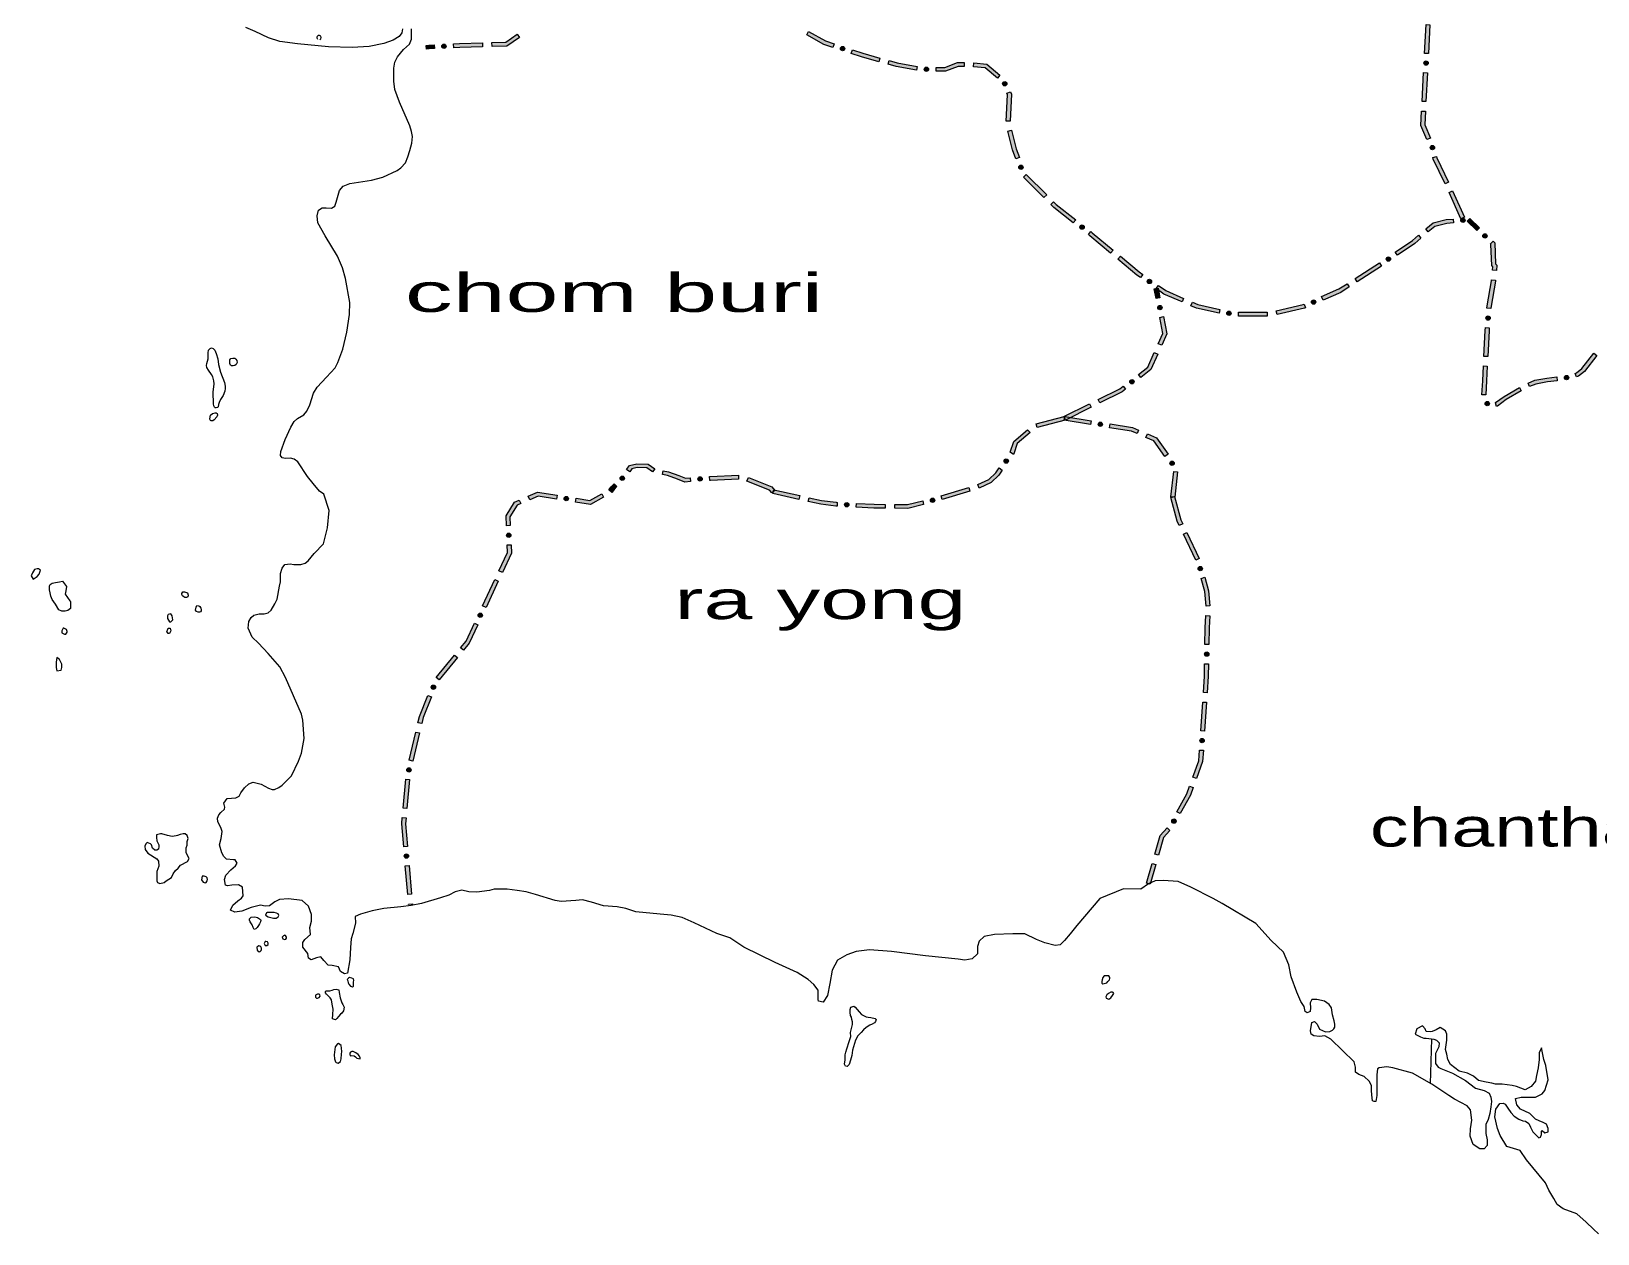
# Model space of a CAD drawing. Header units: metres. Extents: x -835890 to 1024355, y 79891 to 2211954.
# Drawn here: x -796248 to -633414, y 942308 to 1067312 of the extents above; entities that cross this region are included whole.
import ezdxf

# ---------------------------------------------------------------- set-up
doc = ezdxf.new("R2010")
doc.units = ezdxf.units.M
doc.header["$LTSCALE"] = 2200
for name, color, linetype, lineweight in [('18', 7, 'Continuous', 13), ('20', 7, 'Continuous', 13), ('37', 7, 'Continuous', 13)]:
    doc.layers.add(name, color=color, linetype=linetype, lineweight=lineweight)

msp = doc.modelspace()

# ---------------------------------------------------------------- hatches: boundary and pattern name
at = {"layer": '37'}
for points in [[(-745514, 1066685), (-746804, 1065781), (-748348, 1065737), (-748359, 1066137), (-746936, 1066177), (-745744, 1067013)], [(-715446, 1067308), (-713703, 1066326), (-712792, 1066021), (-712919, 1065642), (-713866, 1065958), (-715643, 1066960)], [(-651402, 1065016), (-651245, 1068012), (-650846, 1067991), (-651003, 1064995)], [(-754339, 1065511), (-754876, 1065484), (-755160, 1065453), (-755204, 1065851), (-754908, 1065883), (-754359, 1065911)], [(-753575, 1065750, 1), (-753125, 1065772, 1)], [(-749348, 1065709), (-751708, 1065643), (-752341, 1065611), (-752361, 1066011), (-751724, 1066043), (-749359, 1066109)], [(-711693, 1065444, 1), (-712120, 1065586, 1)], [(-710895, 1065388), (-709815, 1065027), (-708030, 1064539), (-708135, 1064153), (-709932, 1064644), (-711022, 1065008)], [(-707065, 1064276), (-706243, 1064051), (-704148, 1063657), (-704222, 1063264), (-706333, 1063661), (-707171, 1063890)], [(-702969, 1063366, 1), (-703419, 1063366, 1)], [(-702194, 1063566), (-701272, 1063566), (-699968, 1064056), (-699283, 1064056), (-699283, 1063656), (-699895, 1063656), (-701199, 1063166), (-702194, 1063166)], [(-698262, 1064035), (-696917, 1063885), (-695552, 1062766), (-695806, 1062456), (-697079, 1063500), (-698306, 1063637)], [(-651243, 1064231, 1), (-651267, 1063782, 1)], [(-694957, 1061663, 1), (-695139, 1062074, 1)], [(-651664, 1060023), (-651507, 1063018), (-651107, 1062998), (-651264, 1060002)], [(-694460, 1061036), (-694351, 1060790), (-694499, 1057967), (-694899, 1057988), (-694756, 1060716), (-694825, 1060873)], [(-651173, 1056060), (-651795, 1057521), (-651716, 1059024), (-651317, 1059003), (-651390, 1057593), (-650805, 1056217)], [(-694359, 1057046), (-693873, 1055097), (-693534, 1054190), (-693908, 1054050), (-694256, 1054978), (-694747, 1056949)], [(-650646, 1055441, 1), (-650544, 1055002, 1)], [(-649278, 1051447), (-650522, 1054027), (-650563, 1054202), (-650174, 1054293), (-650143, 1054161), (-648918, 1051621)], [(-693292, 1052973, 1), (-693449, 1053394, 1)], [(-692811, 1052432), (-690692, 1050308), (-690975, 1050026), (-693094, 1052149)], [(-647622, 1047812), (-648854, 1050548), (-648489, 1050712), (-647258, 1047976)], [(-689985, 1049600), (-689694, 1049309), (-687677, 1047727), (-687923, 1047412), (-689960, 1049009), (-690268, 1049318)], [(-686836, 1046814, 1), (-687190, 1047091, 1)], [(-651284, 1046761), (-650528, 1047403), (-649162, 1047745), (-648436, 1047797), (-648407, 1047398), (-649098, 1047349), (-650340, 1047038), (-651025, 1046456)], [(-647200, 1047686, 1), (-647648, 1047653, 1)], [(-645992, 1046600), (-646988, 1047567), (-646709, 1047854), (-645713, 1046887)], [(-686103, 1046493), (-685953, 1046375), (-683792, 1044571), (-684048, 1044263), (-686204, 1046064), (-686350, 1046178)], [(-654452, 1044361), (-652674, 1045581), (-652046, 1046114), (-651788, 1045809), (-652431, 1045263), (-654225, 1044031)], [(-645296, 1046203, 1), (-644974, 1045890, 1)], [(-644341, 1042474), (-644305, 1042836), (-644431, 1042962), (-644512, 1045162), (-644557, 1045206), (-644278, 1045493), (-644118, 1045337), (-644037, 1043134), (-643888, 1042985), (-643943, 1042434)], [(-683024, 1043930), (-681067, 1042295), (-680712, 1042045), (-680943, 1041718), (-681311, 1041978), (-683280, 1043623)], [(-654978, 1043757, 1), (-655349, 1043503, 1)], [(-658624, 1041616), (-656102, 1043242), (-655886, 1042906), (-658407, 1041280)], [(-679828, 1041174, 1), (-680195, 1041434, 1)], [(-679316, 1039539), (-679507, 1040525), (-679114, 1040601), (-678923, 1039615)], [(-679079, 1040890), (-678320, 1040352), (-676458, 1039548), (-676617, 1039180), (-678517, 1040002), (-679310, 1040563)], [(-662108, 1039745), (-660308, 1040530), (-659464, 1041074), (-659247, 1040738), (-660118, 1040176), (-661948, 1039378)], [(-644920, 1038515), (-644898, 1038780), (-644443, 1041388), (-644435, 1041476), (-644036, 1041440), (-644046, 1041335), (-644501, 1038730), (-644521, 1038483)], [(-675541, 1039151), (-674982, 1038909), (-672683, 1038408), (-672769, 1038017), (-675106, 1038527), (-675699, 1038783)], [(-666824, 1038270), (-664024, 1038909), (-663941, 1038945), (-663781, 1038578), (-663899, 1038527), (-666735, 1037880)], [(-662738, 1039252, 1), (-663150, 1039072, 1)], [(-678972, 1038816, 1), (-678886, 1038375, 1)], [(-679090, 1034838), (-678609, 1035899), (-678935, 1037576), (-678542, 1037652), (-678192, 1035850), (-678726, 1034673)], [(-671529, 1037951, 1), (-671969, 1038047, 1)], [(-670760, 1038100), (-667760, 1038100), (-667760, 1037700), (-670760, 1037700)], [(-644783, 1037726, 1), (-644819, 1037278, 1)], [(-645241, 1033520), (-645105, 1036211), (-645080, 1036521), (-644682, 1036489), (-644706, 1036185), (-644842, 1033500)], [(-681161, 1031647), (-680194, 1032403), (-679503, 1033927), (-679138, 1033762), (-679870, 1032148), (-680915, 1031332)], [(-645443, 1029525), (-645369, 1030984), (-645291, 1032521), (-644892, 1032501), (-644969, 1030964), (-645043, 1029505)], [(-633509, 1033605), (-634781, 1031959), (-635415, 1031458), (-635622, 1031378), (-635766, 1031752), (-635615, 1031809), (-635068, 1032243), (-633825, 1033849)], [(-681649, 1031013, 1), (-682004, 1030736, 1)], [(-637620, 1030985), (-638643, 1030859), (-639826, 1030643), (-640490, 1030378), (-640639, 1030749), (-639938, 1031030), (-638704, 1031254), (-637669, 1031382)], [(-636875, 1031278, 1), (-636429, 1031334, 1)], [(-685343, 1029029), (-683074, 1030155), (-682738, 1030417), (-682492, 1030102), (-682860, 1029815), (-685166, 1028671)], [(-641354, 1029944), (-642917, 1029020), (-643840, 1028347), (-643921, 1028320), (-644047, 1028700), (-644026, 1028707), (-643137, 1029354), (-641557, 1030288)], [(-688927, 1027252), (-686239, 1028585), (-686062, 1028227), (-688749, 1026893)], [(-645057, 1028772, 1), (-644739, 1028454, 1)], [(-692413, 1025587), (-693753, 1024448), (-694120, 1023378), (-694155, 1023329), (-694478, 1023564), (-694478, 1023564), (-694096, 1024681), (-692672, 1025892)], [(-688787, 1026879), (-691687, 1026113), (-691790, 1026500), (-688889, 1027266)], [(-686135, 1026429), (-688870, 1026875), (-688806, 1027270), (-686071, 1026823)], [(-685338, 1026501, 1), (-684894, 1026429, 1)], [(-681291, 1025483), (-681882, 1025734), (-684161, 1026106), (-684097, 1026501), (-681769, 1026121), (-681134, 1025851)], [(-678401, 1023113), (-679544, 1024739), (-680371, 1025091), (-680214, 1025459), (-679282, 1025062), (-678074, 1023344)], [(-695037, 1022456, 1), (-694772, 1022820, 1)], [(-677792, 1022594, 1), (-677533, 1022226, 1)], [(-734974, 1020687, 1), (-734664, 1021013, 1)], [(-731682, 1021498), (-732254, 1021928), (-733253, 1021957), (-733811, 1021824), (-734038, 1021514), (-734361, 1021751), (-734047, 1022179), (-733294, 1022359), (-732115, 1022324), (-731442, 1021818)], [(-727709, 1020497), (-728301, 1020452), (-729077, 1020757), (-730123, 1021127), (-730633, 1021237), (-730549, 1021628), (-730014, 1021513), (-728937, 1021132), (-728240, 1020858), (-727739, 1020896)], [(-726951, 1020754, 1), (-726502, 1020788, 1)], [(-722721, 1020766), (-725652, 1020619), (-725719, 1020616), (-725736, 1021016), (-725671, 1021018), (-722741, 1021165)], [(-695305, 1021702), (-695675, 1021154), (-696465, 1020397), (-697696, 1019831), (-697863, 1020195), (-696693, 1020732), (-695983, 1021413), (-695637, 1021926)], [(-677784, 1018914), (-677491, 1021562), (-677094, 1021518), (-677387, 1018870)], [(-741655, 1018681), (-743574, 1018978), (-744441, 1018606), (-744599, 1018973), (-743626, 1019391), (-741594, 1019076)], [(-735363, 1019987), (-735653, 1019681), (-735902, 1019380), (-736211, 1019635), (-735952, 1019947), (-735653, 1020262)], [(-719275, 1019333), (-719500, 1019617), (-721852, 1020550), (-721705, 1020922), (-719253, 1019949), (-718962, 1019581)], [(-716452, 1018653), (-719162, 1019262), (-719075, 1019652), (-716365, 1019043)], [(-698674, 1019519), (-701546, 1018652), (-701662, 1019035), (-698790, 1019902)], [(-745360, 1018211), (-745747, 1018045), (-746496, 1016844), (-746458, 1015931), (-746858, 1015914), (-746901, 1016950), (-746020, 1018363), (-745518, 1018579)], [(-740859, 1018760, 1), (-740414, 1018691, 1)], [(-736756, 1018891), (-738122, 1018134), (-739679, 1018375), (-739618, 1018770), (-738196, 1018550), (-736950, 1019241)], [(-712487, 1017940), (-712598, 1017945), (-714189, 1018144), (-715477, 1018434), (-715389, 1018824), (-714120, 1018539), (-712563, 1018344), (-712467, 1018339)], [(-711703, 1018101, 1), (-711254, 1018078, 1)], [(-707484, 1017735), (-708651, 1017748), (-710490, 1017840), (-710470, 1018239), (-708639, 1018147), (-707480, 1018135)], [(-703483, 1018115), (-705123, 1017711), (-706484, 1017725), (-706480, 1018125), (-705169, 1018111), (-703578, 1018503)], [(-702777, 1018490, 1), (-702346, 1018620, 1)], [(-677392, 1018944), (-676745, 1016508), (-676554, 1016109), (-676915, 1015936), (-677122, 1016369), (-677779, 1018841)], [(-746607, 1014698, 1), (-746626, 1015148, 1)], [(-676122, 1015207), (-674828, 1012501), (-675188, 1012328), (-676483, 1015034)], [(-746375, 1013932), (-746338, 1013063), (-747281, 1011045), (-747643, 1011214), (-746742, 1013144), (-746774, 1013916)], [(-674662, 1011240, 1), (-674785, 1011673, 1)], [(-747704, 1010139), (-748973, 1007421), (-749336, 1007590), (-748066, 1010308)], [(-674259, 1010549), (-673863, 1009152), (-673720, 1007573), (-674118, 1007537), (-674258, 1009078), (-674644, 1010440)], [(-749673, 1006395, 1), (-749483, 1006803, 1)], [(-673742, 1006546), (-673816, 1005296), (-673843, 1003557), (-674243, 1003563), (-674216, 1005311), (-674142, 1006569)], [(-749820, 1005609), (-750718, 1003685), (-751308, 1002969), (-751617, 1003223), (-751059, 1003900), (-750182, 1005778)], [(-751944, 1002197), (-753851, 999881), (-754159, 1000135), (-752252, 1002451)], [(-673874, 1001557), (-673895, 1000264), (-674009, 998551), (-674408, 998577), (-674294, 1000281), (-674274, 1001563)], [(-674062, 1002335, 1), (-674055, 1002785, 1)], [(-754646, 998124), (-755524, 995962), (-755668, 995343), (-756058, 995434), (-755906, 996084), (-755016, 998274)], [(-754540, 998917, 1), (-754370, 999334, 1)], [(-674075, 997553), (-674274, 994560), (-674674, 994586), (-674474, 997580)], [(-755895, 994369), (-756576, 991448), (-756966, 991539), (-756285, 994460)], [(-674555, 993351, 1), (-674526, 993800, 1)], [(-674407, 992564), (-674486, 991388), (-675127, 989623), (-675503, 989759), (-674881, 991471), (-674806, 992591)], [(-757049, 990300, 1), (-756947, 990738, 1)], [(-756931, 989512), (-757196, 986524), (-757594, 986560), (-757329, 989548)], [(-675468, 988683), (-675757, 987888), (-676814, 985975), (-677164, 986168), (-676122, 988054), (-675844, 988819)], [(-757284, 985528), (-757339, 984912), (-757142, 982574), (-757540, 982540), (-757741, 984913), (-757683, 985564)], [(-677581, 984999, 1), (-677364, 985393, 1)], [(-677878, 984235), (-678548, 983508), (-679067, 981664), (-679452, 981773), (-678907, 983709), (-678172, 984506)], [(-757238, 981336, 1), (-757276, 981784, 1)], [(-756974, 980581), (-756721, 977591), (-757120, 977558), (-757372, 980547)], [(-679338, 980702), (-679920, 978637), (-680305, 978745), (-679723, 980810)], [(-756637, 976595), (-756634, 976562), (-757033, 976529), (-757036, 976561)]]:
    msp.add_hatch(color=256, dxfattribs=at).paths.add_polyline_path(points)

# ---------------------------------------------------------------- linework, layer by layer
at = {"layer": '18'}
for points in [[(-757674, 1067585), (-757717, 1067157), (-758020, 1066790), (-758632, 1066389), (-759602, 1066043), (-761144, 1065743), (-762880, 1065614), (-765365, 1065700), (-768579, 1066000), (-770422, 1066257), (-771579, 1066643), (-772971, 1067286), (-773957, 1067715)], [(-756712, 1056889), (-756905, 1057489), (-757976, 1059933), (-758447, 1061262), (-758576, 1062120), (-758576, 1063492), (-758447, 1064092), (-758190, 1064650), (-757547, 1065421), (-756948, 1065979), (-756733, 1066493), (-756733, 1066965), (-756733, 1067565)], [(-774990, 987621), (-774636, 987782), (-774458, 988138), (-774104, 988654), (-773621, 989074), (-773170, 989236), (-772364, 989042), (-771591, 988622), (-771204, 988493), (-770979, 988493), (-770528, 988687), (-770173, 988945), (-769722, 989397), (-769207, 989914), (-768482, 991433), (-768160, 992272), (-767870, 993791), (-768015, 995697), (-768176, 996310), (-769835, 1000122), (-770415, 1001253), (-771639, 1002642), (-772638, 1003708), (-773282, 1004322), (-773717, 1005259), (-773621, 1005937), (-773395, 1006357), (-773105, 1006615), (-772558, 1006745), (-772042, 1006745), (-771623, 1006842), (-771301, 1007132), (-770947, 1007778), (-770689, 1008263), (-770447, 1009620), (-770351, 1010072), (-770351, 1010944), (-770157, 1011493), (-769900, 1011881), (-769352, 1011946), (-768965, 1011881), (-768224, 1011881), (-767773, 1012010), (-767451, 1012269), (-767161, 1012656), (-766839, 1013012), (-765888, 1014045), (-765470, 1015693), (-765276, 1017502), (-765856, 1019182), (-766278, 1019514), (-766964, 1020285), (-767545, 1021034), (-768537, 1022564), (-768932, 1022848), (-769317, 1022937), (-769827, 1022915), (-770183, 1022974), (-770352, 1023219), (-770310, 1023620), (-769868, 1024879), (-769274, 1026154), (-768919, 1026748), (-768563, 1027074), (-767910, 1027430), (-767599, 1027831), (-767303, 1028483), (-766917, 1029700), (-766532, 1030323), (-765553, 1031361), (-764663, 1032310), (-764382, 1032889), (-763878, 1034283), (-763433, 1036034), (-763166, 1037873), (-763151, 1039104), (-763571, 1041609), (-763888, 1042727), (-764411, 1043926), (-765716, 1046062), (-766457, 1047397), (-766546, 1048138), (-766383, 1048717), (-766027, 1048954), (-765612, 1048954), (-765049, 1048925), (-764693, 1049132), (-764545, 1049548), (-764219, 1050764), (-763833, 1051209), (-763121, 1051476), (-760868, 1051832), (-759711, 1052158), (-758204, 1052842), (-757834, 1053109), (-757361, 1053641), (-757094, 1054267), (-756887, 1054914), (-756680, 1055687), (-756628, 1056378), (-756712, 1056889)], [(-781942, 1005254), (-781806, 1005254), (-781738, 1004982), (-781874, 1004710), (-782010, 1004710), (-782145, 1004914), (-782077, 1005050)], [(-782077, 1005050), (-782017, 1005253), (-781942, 1005254)], [(-728599, 975186), (-729742, 975415), (-730885, 975530), (-733400, 975759), (-734428, 976102), (-735343, 976274), (-736771, 976389), (-738028, 976790), (-738943, 977019), (-739628, 976961), (-741171, 976847), (-741800, 976961), (-743819, 977574), (-744818, 977833), (-745752, 977994), (-746783, 978123), (-748136, 978123), (-748619, 977994), (-749924, 977800), (-750762, 977865), (-751503, 978026), (-752180, 977865), (-752856, 977510), (-753694, 977219), (-755675, 976637), (-756771, 976444), (-757834, 976282), (-759606, 976120), (-760798, 975862), (-762038, 975539), (-762586, 975281), (-762554, 974602), (-762812, 973504), (-763005, 972955), (-763069, 972050), (-763134, 970790), (-763391, 969401), (-763681, 969337), (-764100, 969563), (-764326, 970047), (-764970, 970177), (-765389, 970241), (-765840, 970726), (-766162, 971081), (-766613, 970984), (-767161, 970790), (-767419, 970952), (-767515, 971436), (-768031, 972082), (-768031, 972567), (-767821, 972890), (-767242, 973407), (-767306, 974150), (-767113, 974796), (-767113, 975507), (-767435, 976347), (-768079, 976960), (-769529, 977122), (-770447, 977057), (-770931, 976799), (-771478, 976379), (-771929, 976347), (-772413, 976476), (-773411, 976217), (-774378, 975830), (-775087, 975733), (-775538, 975959), (-775312, 976476), (-774797, 976896), (-774410, 977187), (-774217, 977445), (-774281, 978349), (-774700, 978576), (-775409, 978543), (-775860, 978479), (-776053, 978543), (-776166, 979125), (-776037, 979577), (-775522, 980126), (-775038, 980546), (-774845, 980837), (-775071, 981160), (-775232, 981160), (-775973, 981257), (-776230, 981515), (-776456, 981903), (-776681, 982743), (-776504, 983389), (-776408, 984132), (-776536, 984520), (-776859, 985133), (-776891, 985521), (-776762, 985844), (-776536, 986102), (-776150, 986458), (-776118, 986652), (-776247, 987072), (-775892, 987556), (-774990, 987621)], [(-656369, 957549), (-656369, 956689), (-656483, 956059), (-656654, 956059), (-656826, 956116), (-656883, 956747), (-656940, 957205), (-656940, 957721), (-657169, 958179), (-657683, 958637), (-658254, 958867), (-658597, 959096), (-658597, 959325), (-658597, 959611), (-658740, 960184), (-661140, 962534), (-661769, 962877), (-662340, 962820), (-662912, 962877), (-663197, 963049), (-663255, 963393), (-663140, 964252), (-662855, 964367), (-662569, 964081), (-662340, 963565), (-661712, 963278), (-661255, 963336), (-660969, 963450), (-660855, 963622), (-660740, 963794), (-660740, 964081), (-660797, 964424), (-660969, 965055), (-661083, 965799), (-661312, 966143), (-661826, 966487), (-662626, 966659), (-663140, 966659), (-663312, 966315), (-663255, 965799), (-663312, 965398), (-663597, 965284), (-663826, 965398), (-663940, 965914), (-664283, 966430), (-664683, 967404), (-665283, 969008), (-665512, 970269), (-666083, 971586), (-667340, 972790), (-668940, 974566), (-672455, 976629), (-673369, 977144), (-675712, 978347), (-677026, 978920), (-678569, 979035), (-679427, 978978), (-680112, 978691), (-680912, 978118), (-682712, 978176), (-685170, 977144), (-687570, 974337), (-688255, 973477), (-688827, 972790), (-689284, 972331), (-689798, 972274), (-690884, 972560), (-691741, 972904), (-692970, 973477), (-694227, 973477), (-696113, 973420), (-697199, 973191), (-697713, 972732), (-697884, 972159), (-697884, 971415), (-698456, 970899), (-699199, 970727), (-699884, 970842), (-703284, 971185), (-706827, 971644), (-709113, 971816), (-710485, 971644), (-711456, 971300), (-712428, 970727), (-712999, 969696), (-713228, 968320), (-713485, 967060), (-713942, 966372), (-714399, 966487), (-714456, 966659), (-714456, 967175), (-714456, 967633), (-714913, 968206), (-715485, 968722), (-716628, 969466), (-718913, 970498), (-722171, 972102), (-723628, 973068), (-724999, 973526), (-727342, 974614), (-728599, 975186)], [(-639254, 952965), (-639197, 953022), (-638911, 952793), (-638568, 952908), (-638568, 953251), (-638740, 953710), (-639082, 953882), (-639482, 954054), (-639882, 954226), (-640454, 954798), (-641425, 955257), (-641825, 955715), (-641940, 956345), (-641368, 956517), (-640911, 956517), (-640397, 956517), (-639882, 956517), (-639597, 956632), (-639197, 956861), (-638911, 957205), (-638568, 958294), (-638797, 959783), (-639025, 960414), (-639254, 961617), (-639482, 961101), (-639482, 960414), (-639597, 959554), (-639768, 958752), (-639882, 958179), (-640340, 957606), (-640968, 957262), (-641854, 957606), (-642311, 957721), (-643340, 957835), (-644025, 957835), (-644425, 957950), (-644997, 958064), (-645797, 958236), (-646311, 958695), (-646940, 958981), (-647797, 959210), (-648711, 959898), (-648997, 960414), (-649111, 960987), (-649226, 961445), (-649111, 962419), (-649111, 963049), (-649226, 963393), (-649797, 963737), (-650197, 963508), (-650623, 963337), (-650769, 963278), (-651226, 963336), (-651340, 963622), (-651626, 963909), (-652226, 963622), (-652397, 963049), (-651826, 962763), (-651483, 962648), (-651254, 962648), (-650454, 962534), (-650168, 962419), (-649883, 962132), (-649940, 961731), (-650283, 961044), (-650283, 960012), (-649997, 959611), (-649711, 959497), (-648511, 958981), (-647140, 958236), (-646111, 957434), (-645197, 957205), (-644683, 956918), (-644511, 956517), (-644454, 956059), (-644511, 955486), (-644625, 954798), (-644797, 954168), (-645025, 953653), (-645025, 952736), (-644911, 952048), (-644911, 951475), (-645197, 951131), (-645654, 951131), (-646340, 951590), (-646683, 952449), (-646626, 953194), (-646511, 954111), (-646626, 955200), (-646968, 955601), (-648311, 956288), (-648883, 956689), (-650654, 957835), (-652654, 958981), (-654711, 959554), (-655340, 959669), (-656140, 959554), (-656312, 959440), (-656369, 958809), (-656369, 958064), (-656369, 957549)], [(-633339, 942308), (-633854, 942766), (-634597, 943511), (-635568, 944370), (-636997, 944886), (-637625, 945345), (-637968, 945975), (-638482, 946834), (-638825, 947579), (-640797, 949986), (-641483, 950960), (-642854, 951361), (-643540, 952507), (-643825, 953251), (-644111, 954455), (-643997, 955257), (-643597, 955830), (-643254, 955887), (-643025, 955773), (-642740, 955371), (-642454, 954913), (-642111, 954512), (-641597, 954226), (-641197, 954054), (-640911, 953996), (-640568, 953767), (-640397, 953366), (-640168, 952908), (-639882, 952621), (-639540, 952277), (-639368, 952335), (-639254, 952621), (-639254, 952965)]]:
    msp.add_lwpolyline(points, dxfattribs=at)
for points in [[(-776181, 1030796), (-776092, 1030429), (-776092, 1030163), (-776137, 1029896), (-776299, 1029467), (-776581, 1029023), (-776714, 1028727), (-776773, 1028505), (-776832, 1028283), (-776906, 1028209), (-776906, 1028194), (-777024, 1028164), (-777113, 1028179), (-777128, 1028179), (-777217, 1028253), (-777276, 1028371), (-777276, 1028386), (-777306, 1028593), (-777328, 1029790), (-777254, 1030649), (-777269, 1030989), (-777372, 1031388), (-777505, 1031625), (-777831, 1032069), (-777994, 1032350), (-778038, 1032557), (-778008, 1032779), (-777934, 1033031), (-777875, 1033253), (-777860, 1033889), (-777816, 1034155), (-777668, 1034333), (-777520, 1034392), (-777343, 1034347), (-777180, 1034170), (-777017, 1033830), (-776869, 1033253), (-776773, 1032661), (-776566, 1031862)], [(-776181, 1030796), (-776092, 1030429), (-776092, 1030163), (-776137, 1029896), (-776299, 1029467), (-776581, 1029023), (-776714, 1028727), (-776773, 1028505), (-776832, 1028283), (-776906, 1028209), (-776906, 1028194), (-777024, 1028164), (-777113, 1028179), (-777128, 1028179), (-777217, 1028253), (-777276, 1028371), (-777276, 1028386), (-777306, 1028593), (-777328, 1029790), (-777254, 1030649), (-777269, 1030989), (-777372, 1031388), (-777505, 1031625), (-777831, 1032069), (-777994, 1032350), (-778038, 1032557), (-778008, 1032779), (-777934, 1033031), (-777875, 1033253), (-777860, 1033889), (-777816, 1034155), (-777668, 1034333), (-777520, 1034392), (-777343, 1034347), (-777180, 1034170), (-777017, 1033830), (-776869, 1033253), (-776773, 1032661), (-776566, 1031862)], [(-775626, 1032946), (-775597, 1033153), (-775493, 1033301), (-775286, 1033346), (-775079, 1033316), (-774975, 1033227), (-774872, 1033094), (-774857, 1032872), (-774946, 1032679), (-775094, 1032576), (-775271, 1032546), (-775434, 1032546), (-775537, 1032620), (-775626, 1032783)], [(-775626, 1032946), (-775597, 1033153), (-775493, 1033301), (-775286, 1033346), (-775079, 1033316), (-774975, 1033227), (-774872, 1033094), (-774857, 1032872), (-774946, 1032679), (-775094, 1032576), (-775271, 1032546), (-775434, 1032546), (-775537, 1032620), (-775626, 1032783)], [(-777232, 1026921), (-777387, 1026817), (-777550, 1026817), (-777638, 1026861), (-777683, 1026995), (-777668, 1027246), (-777609, 1027409), (-777402, 1027572), (-777387, 1027587), (-777150, 1027661), (-777017, 1027646), (-776913, 1027572), (-776899, 1027409), (-776958, 1027231)], [(-777232, 1026921), (-777387, 1026817), (-777550, 1026817), (-777638, 1026861), (-777683, 1026995), (-777668, 1027246), (-777609, 1027409), (-777402, 1027572), (-777387, 1027587), (-777150, 1027661), (-777017, 1027646), (-776913, 1027572), (-776899, 1027409), (-776958, 1027231)], [(-796044, 1010349), (-795638, 1010620), (-795434, 1010892), (-795299, 1011300), (-795502, 1011436), (-795638, 1011436), (-795909, 1011368), (-796112, 1011028), (-796248, 1010688)], [(-793739, 1007767), (-794078, 1008243), (-794214, 1008582), (-794282, 1008922), (-794349, 1009262), (-794349, 1009669), (-794282, 1009805), (-794078, 1009941), (-793739, 1010009), (-793332, 1010077), (-792993, 1010145), (-792587, 1009601), (-792654, 1009126), (-792722, 1008786), (-792248, 1008107), (-792180, 1008039), (-792180, 1007699), (-792180, 1007292), (-792451, 1007088), (-792722, 1007020), (-793061, 1007020), (-793400, 1007156)], [(-780485, 1009038), (-780326, 1009038), (-780009, 1008932), (-779930, 1008694), (-779983, 1008535), (-780115, 1008455), (-780273, 1008455), (-780405, 1008508), (-780537, 1008614), (-780617, 1008747), (-780617, 1008852)], [(-781738, 1005933), (-781535, 1006137), (-781603, 1006544), (-781738, 1006748), (-782010, 1006680), (-782077, 1006544), (-782077, 1006273), (-781874, 1005933)], [(-779111, 1007450), (-779032, 1007608), (-778847, 1007582), (-778741, 1007529), (-778636, 1007344), (-778609, 1007185), (-778609, 1007053), (-778662, 1006947), (-778768, 1006920), (-778900, 1006920), (-779085, 1007000), (-779190, 1007132)], [(-793061, 1004778), (-792790, 1004642), (-792654, 1004642), (-792519, 1004846), (-792519, 1004914), (-792587, 1005118), (-792858, 1005254), (-792926, 1005254), (-793061, 1004982)], [(-793604, 1002197), (-793671, 1001721), (-793671, 1001178), (-793604, 1000838), (-793129, 1000906), (-793061, 1001178), (-793061, 1001517), (-793265, 1001857), (-793332, 1001993)], [(-780746, 980628), (-780010, 980996), (-779852, 981312), (-780010, 981628), (-780168, 981944), (-780168, 982418), (-780063, 982691), (-780036, 983087), (-779931, 983403), (-780036, 983719), (-780247, 983877), (-780457, 983877), (-780772, 983825), (-781035, 983719), (-781193, 983666), (-781613, 983614), (-782086, 983719), (-782664, 983877), (-782822, 983877), (-783243, 983772), (-783243, 983719), (-783243, 983508), (-783190, 983139), (-782980, 982718), (-782980, 982559), (-783032, 982296), (-783190, 982190), (-783400, 982190), (-783663, 982401), (-783768, 982718), (-783873, 982823), (-784189, 982981), (-784346, 982823), (-784452, 982612), (-784399, 982243), (-784136, 981874), (-783190, 981294), (-783032, 981031), (-782980, 980504), (-783190, 979976), (-783190, 978975), (-783138, 978817), (-782875, 978711), (-782454, 978817), (-782244, 978975), (-781666, 979344), (-781508, 979713), (-781245, 980082), (-780982, 980293)], [(-778490, 979461), (-778546, 979106), (-778378, 978862), (-778191, 978769), (-778060, 978806), (-777967, 978993), (-777948, 979143), (-777985, 979312), (-778060, 979405), (-778265, 979480)], [(-771905, 975434), (-771621, 975235), (-771366, 975178), (-771083, 975121), (-770800, 975121), (-770601, 975235), (-770516, 975377), (-770573, 975547), (-770771, 975632), (-770998, 975689), (-771281, 975689), (-771735, 975689), (-771791, 975661)], [(-773407, 975206), (-773010, 975235), (-772727, 975178), (-772415, 974979), (-772387, 974894), (-772415, 974724), (-772528, 974525), (-772642, 974355), (-772783, 974156), (-772925, 974014), (-773095, 973929), (-773180, 974127), (-773293, 974411), (-773435, 974610), (-773492, 974724), (-773577, 974894), (-773577, 975036)], [(-772805, 972110), (-772772, 971785), (-772671, 971662), (-772604, 971628), (-772492, 971617), (-772414, 971684), (-772358, 971763), (-772325, 971852), (-772325, 971987), (-772392, 972121), (-772492, 972211), (-772593, 972222)], [(-772057, 972479), (-771989, 972334), (-771922, 972278), (-771755, 972267), (-771621, 972356), (-771643, 972502), (-771710, 972658), (-771867, 972692), (-771945, 972681)], [(-770180, 973140), (-770101, 972972), (-769934, 972893), (-769777, 972927), (-769733, 973028), (-769733, 973151), (-769822, 973319), (-769911, 973341), (-770045, 973274), (-770135, 973173)], [(-763338, 968607), (-763306, 968389), (-763244, 968233), (-763058, 968046), (-762871, 967983), (-762747, 968046), (-762747, 968295), (-762747, 968482), (-762715, 968638), (-762747, 968794), (-762933, 968887), (-763182, 968950), (-763275, 968856), (-763400, 968731)], [(-684452, 968397), (-684330, 968519), (-684177, 968703), (-684116, 968826), (-684116, 968948), (-684238, 969101), (-684300, 969101), (-684727, 969101), (-684850, 968948), (-684941, 968703), (-684972, 968519), (-684972, 968366), (-684850, 968274)], [(-765601, 967570), (-765227, 967570), (-764963, 967633), (-764792, 967695), (-764559, 967742), (-764294, 967664), (-764232, 967368), (-764139, 966838), (-763983, 966308), (-763859, 966137), (-763734, 965872), (-763796, 965466), (-763983, 965233), (-764108, 965123), (-764325, 964874), (-764481, 964687), (-764636, 964531), (-764947, 964656), (-764916, 965092), (-764854, 965653), (-764963, 966168), (-765041, 966635), (-765165, 966838), (-765383, 967025), (-765570, 967196), (-765679, 967337), (-765679, 967477)], [(-765601, 967570), (-765227, 967570), (-764963, 967633), (-764792, 967695), (-764559, 967742), (-764294, 967664), (-764232, 967368), (-764139, 966838), (-763983, 966308), (-763859, 966137), (-763734, 965872), (-763796, 965466), (-763983, 965233), (-764108, 965123), (-764325, 964874), (-764481, 964687), (-764636, 964531), (-764947, 964656), (-764916, 965092), (-764854, 965653), (-764963, 966168), (-765041, 966635), (-765165, 966838), (-765383, 967025), (-765570, 967196), (-765679, 967337), (-765679, 967477)], [(-684269, 967295), (-684452, 967142), (-684544, 966927), (-684513, 966805), (-684238, 966682), (-684025, 966835), (-683841, 967080), (-683719, 967264), (-683780, 967387), (-683841, 967417), (-684025, 967417)], [(-766690, 967103), (-766705, 966900), (-766612, 966807), (-766503, 966776), (-766316, 966853), (-766223, 966994), (-766239, 967134), (-766363, 967212), (-766487, 967212)], [(-711086, 963207), (-710965, 963763), (-710893, 964052), (-710869, 964342), (-710941, 964584), (-710989, 964801), (-711086, 964994), (-711134, 965308), (-711110, 965622), (-711037, 965864), (-710748, 965960), (-710603, 965864), (-710387, 965598), (-710170, 965357), (-709929, 965091), (-709736, 964994), (-709447, 964849), (-709254, 964825), (-708965, 964777), (-708531, 964680), (-708434, 964560), (-708482, 964366), (-708603, 964222), (-708844, 964101), (-709085, 963980), (-709447, 963739), (-709736, 963497), (-709977, 963231), (-710314, 962869), (-710555, 962434), (-710676, 962096), (-710893, 961396), (-710941, 960816), (-711086, 960333), (-711242, 959890), (-711435, 959673), (-711604, 959721), (-711700, 959939), (-711652, 960374), (-711652, 960906), (-711580, 961196), (-711483, 961510), (-711218, 962283), (-711049, 962815)], [(-650780, 957908), (-650748, 959014), (-650646, 962561), (-650454, 962534), (-650168, 962419), (-649883, 962132), (-649940, 961731), (-650283, 961044), (-650283, 960012), (-649997, 959611), (-649711, 959497), (-648511, 958981), (-647140, 958236), (-646111, 957434), (-645197, 957205), (-644683, 956918), (-644511, 956517), (-644454, 956059), (-644511, 955486), (-644625, 954798), (-644797, 954168), (-645025, 953653), (-645025, 952736), (-644911, 952048), (-644911, 951475), (-645197, 951131), (-645654, 951131), (-646340, 951590), (-646683, 952449), (-646626, 953194), (-646511, 954111), (-646626, 955200), (-646968, 955601), (-648311, 956288), (-648883, 956689), (-650654, 957835)], [(-764675, 961749), (-764769, 960908), (-764738, 960502), (-764644, 960191), (-764551, 960097), (-764364, 960035), (-764115, 960222), (-764022, 960502), (-763991, 960970), (-763960, 961251), (-763991, 961593), (-764053, 961874), (-764302, 962092), (-764426, 962061)], [(-762995, 960845), (-762684, 960814), (-762560, 960690), (-762404, 960565), (-762062, 960471), (-762062, 960596), (-762124, 960752), (-762280, 960939), (-762498, 961126), (-762778, 961251), (-762933, 961251), (-763058, 961188), (-763151, 961064), (-763151, 960970), (-763089, 960814)]]:
    msp.add_lwpolyline(points, close=True, dxfattribs=at)
at = {"layer": '37'}
for points in [[(-745514, 1066685), (-746804, 1065781), (-748348, 1065737), (-748359, 1066137), (-746936, 1066177), (-745744, 1067013)], [(-715446, 1067308), (-713703, 1066326), (-712792, 1066021), (-712919, 1065642), (-713866, 1065958), (-715643, 1066960)], [(-651402, 1065016), (-651245, 1068012), (-650846, 1067991), (-651003, 1064995)], [(-754339, 1065511), (-754876, 1065484), (-755160, 1065453), (-755204, 1065851), (-754908, 1065883), (-754359, 1065911)], [(-749348, 1065709), (-751708, 1065643), (-752341, 1065611), (-752361, 1066011), (-751724, 1066043), (-749359, 1066109)], [(-710895, 1065388), (-709815, 1065027), (-708030, 1064539), (-708135, 1064153), (-709932, 1064644), (-711022, 1065008)], [(-707065, 1064276), (-706243, 1064051), (-704148, 1063657), (-704222, 1063264), (-706333, 1063661), (-707171, 1063890)], [(-702194, 1063566), (-701272, 1063566), (-699968, 1064056), (-699283, 1064056), (-699283, 1063656), (-699895, 1063656), (-701199, 1063166), (-702194, 1063166)], [(-698262, 1064035), (-696917, 1063885), (-695552, 1062766), (-695806, 1062456), (-697079, 1063500), (-698306, 1063637)], [(-651664, 1060023), (-651507, 1063018), (-651107, 1062998), (-651264, 1060002)], [(-694460, 1061036), (-694351, 1060790), (-694499, 1057967), (-694899, 1057988), (-694756, 1060716), (-694825, 1060873)], [(-651173, 1056060), (-651795, 1057521), (-651716, 1059024), (-651317, 1059003), (-651390, 1057593), (-650805, 1056217)], [(-694359, 1057046), (-693873, 1055097), (-693534, 1054190), (-693908, 1054050), (-694256, 1054978), (-694747, 1056949)], [(-649278, 1051447), (-650522, 1054027), (-650563, 1054202), (-650174, 1054293), (-650143, 1054161), (-648918, 1051621)], [(-692811, 1052432), (-690692, 1050308), (-690975, 1050026), (-693094, 1052149)], [(-647622, 1047812), (-648854, 1050548), (-648489, 1050712), (-647258, 1047976)], [(-689985, 1049600), (-689694, 1049309), (-687677, 1047727), (-687923, 1047412), (-689960, 1049009), (-690268, 1049318)], [(-651284, 1046761), (-650528, 1047403), (-649162, 1047745), (-648436, 1047797), (-648407, 1047398), (-649098, 1047349), (-650340, 1047038), (-651025, 1046456)], [(-645992, 1046600), (-646988, 1047567), (-646709, 1047854), (-645713, 1046887)], [(-686103, 1046493), (-685953, 1046375), (-683792, 1044571), (-684048, 1044263), (-686204, 1046064), (-686350, 1046178)], [(-654452, 1044361), (-652674, 1045581), (-652046, 1046114), (-651788, 1045809), (-652431, 1045263), (-654225, 1044031)], [(-644341, 1042474), (-644305, 1042836), (-644431, 1042962), (-644512, 1045162), (-644557, 1045206), (-644278, 1045493), (-644118, 1045337), (-644037, 1043134), (-643888, 1042985), (-643943, 1042434)], [(-683024, 1043930), (-681067, 1042295), (-680712, 1042045), (-680943, 1041718), (-681311, 1041978), (-683280, 1043623)], [(-658624, 1041616), (-656102, 1043242), (-655886, 1042906), (-658407, 1041280)], [(-679316, 1039539), (-679507, 1040525), (-679114, 1040601), (-678923, 1039615)], [(-679079, 1040890), (-678320, 1040352), (-676458, 1039548), (-676617, 1039180), (-678517, 1040002), (-679310, 1040563)], [(-662108, 1039745), (-660308, 1040530), (-659464, 1041074), (-659247, 1040738), (-660118, 1040176), (-661948, 1039378)], [(-644920, 1038515), (-644898, 1038780), (-644443, 1041388), (-644435, 1041476), (-644036, 1041440), (-644046, 1041335), (-644501, 1038730), (-644521, 1038483)], [(-675541, 1039151), (-674982, 1038909), (-672683, 1038408), (-672769, 1038017), (-675106, 1038527), (-675699, 1038783)], [(-666824, 1038270), (-664024, 1038909), (-663941, 1038945), (-663781, 1038578), (-663899, 1038527), (-666735, 1037880)], [(-679090, 1034838), (-678609, 1035899), (-678935, 1037576), (-678542, 1037652), (-678192, 1035850), (-678726, 1034673)], [(-670760, 1038100), (-667760, 1038100), (-667760, 1037700), (-670760, 1037700)], [(-645241, 1033520), (-645105, 1036211), (-645080, 1036521), (-644682, 1036489), (-644706, 1036185), (-644842, 1033500)], [(-681161, 1031647), (-680194, 1032403), (-679503, 1033927), (-679138, 1033762), (-679870, 1032148), (-680915, 1031332)], [(-645443, 1029525), (-645369, 1030984), (-645291, 1032521), (-644892, 1032501), (-644969, 1030964), (-645043, 1029505)], [(-633509, 1033605), (-634781, 1031959), (-635415, 1031458), (-635622, 1031378), (-635766, 1031752), (-635615, 1031809), (-635068, 1032243), (-633825, 1033849)], [(-637620, 1030985), (-638643, 1030859), (-639826, 1030643), (-640490, 1030378), (-640639, 1030749), (-639938, 1031030), (-638704, 1031254), (-637669, 1031382)], [(-685343, 1029029), (-683074, 1030155), (-682738, 1030417), (-682492, 1030102), (-682860, 1029815), (-685166, 1028671)], [(-641354, 1029944), (-642917, 1029020), (-643840, 1028347), (-643921, 1028320), (-644047, 1028700), (-644026, 1028707), (-643137, 1029354), (-641557, 1030288)], [(-688927, 1027252), (-686239, 1028585), (-686062, 1028227), (-688749, 1026893)], [(-692413, 1025587), (-693753, 1024448), (-694120, 1023378), (-694155, 1023329), (-694478, 1023564), (-694478, 1023564), (-694096, 1024681), (-692672, 1025892)], [(-688787, 1026879), (-691687, 1026113), (-691790, 1026500), (-688889, 1027266)], [(-686135, 1026429), (-688870, 1026875), (-688806, 1027270), (-686071, 1026823)], [(-681291, 1025483), (-681882, 1025734), (-684161, 1026106), (-684097, 1026501), (-681769, 1026121), (-681134, 1025851)], [(-678401, 1023113), (-679544, 1024739), (-680371, 1025091), (-680214, 1025459), (-679282, 1025062), (-678074, 1023344)], [(-731682, 1021498), (-732254, 1021928), (-733253, 1021957), (-733811, 1021824), (-734038, 1021514), (-734361, 1021751), (-734047, 1022179), (-733294, 1022359), (-732115, 1022324), (-731442, 1021818)], [(-727709, 1020497), (-728301, 1020452), (-729077, 1020757), (-730123, 1021127), (-730633, 1021237), (-730549, 1021628), (-730014, 1021513), (-728937, 1021132), (-728240, 1020858), (-727739, 1020896)], [(-722721, 1020766), (-725652, 1020619), (-725719, 1020616), (-725736, 1021016), (-725671, 1021018), (-722741, 1021165)], [(-695305, 1021702), (-695675, 1021154), (-696465, 1020397), (-697696, 1019831), (-697863, 1020195), (-696693, 1020732), (-695983, 1021413), (-695637, 1021926)], [(-677784, 1018914), (-677491, 1021562), (-677094, 1021518), (-677387, 1018870)], [(-741655, 1018681), (-743574, 1018978), (-744441, 1018606), (-744599, 1018973), (-743626, 1019391), (-741594, 1019076)], [(-735363, 1019987), (-735653, 1019681), (-735902, 1019380), (-736211, 1019635), (-735952, 1019947), (-735653, 1020262)], [(-719275, 1019333), (-719500, 1019617), (-721852, 1020550), (-721705, 1020922), (-719253, 1019949), (-718962, 1019581)], [(-716452, 1018653), (-719162, 1019262), (-719075, 1019652), (-716365, 1019043)], [(-698674, 1019519), (-701546, 1018652), (-701662, 1019035), (-698790, 1019902)], [(-745360, 1018211), (-745747, 1018045), (-746496, 1016844), (-746458, 1015931), (-746858, 1015914), (-746901, 1016950), (-746020, 1018363), (-745518, 1018579)], [(-736756, 1018891), (-738122, 1018134), (-739679, 1018375), (-739618, 1018770), (-738196, 1018550), (-736950, 1019241)], [(-712487, 1017940), (-712598, 1017945), (-714189, 1018144), (-715477, 1018434), (-715389, 1018824), (-714120, 1018539), (-712563, 1018344), (-712467, 1018339)], [(-707484, 1017735), (-708651, 1017748), (-710490, 1017840), (-710470, 1018239), (-708639, 1018147), (-707480, 1018135)], [(-703483, 1018115), (-705123, 1017711), (-706484, 1017725), (-706480, 1018125), (-705169, 1018111), (-703578, 1018503)], [(-677392, 1018944), (-676745, 1016508), (-676554, 1016109), (-676915, 1015936), (-677122, 1016369), (-677779, 1018841)], [(-676122, 1015207), (-674828, 1012501), (-675188, 1012328), (-676483, 1015034)], [(-746375, 1013932), (-746338, 1013063), (-747281, 1011045), (-747643, 1011214), (-746742, 1013144), (-746774, 1013916)], [(-747704, 1010139), (-748973, 1007421), (-749336, 1007590), (-748066, 1010308)], [(-674259, 1010549), (-673863, 1009152), (-673720, 1007573), (-674118, 1007537), (-674258, 1009078), (-674644, 1010440)], [(-673742, 1006546), (-673816, 1005296), (-673843, 1003557), (-674243, 1003563), (-674216, 1005311), (-674142, 1006569)], [(-749820, 1005609), (-750718, 1003685), (-751308, 1002969), (-751617, 1003223), (-751059, 1003900), (-750182, 1005778)], [(-751944, 1002197), (-753851, 999881), (-754159, 1000135), (-752252, 1002451)], [(-673874, 1001557), (-673895, 1000264), (-674009, 998551), (-674408, 998577), (-674294, 1000281), (-674274, 1001563)], [(-754646, 998124), (-755524, 995962), (-755668, 995343), (-756058, 995434), (-755906, 996084), (-755016, 998274)], [(-674075, 997553), (-674274, 994560), (-674674, 994586), (-674474, 997580)], [(-755895, 994369), (-756576, 991448), (-756966, 991539), (-756285, 994460)], [(-674407, 992564), (-674486, 991388), (-675127, 989623), (-675503, 989759), (-674881, 991471), (-674806, 992591)], [(-756931, 989512), (-757196, 986524), (-757594, 986560), (-757329, 989548)], [(-675468, 988683), (-675757, 987888), (-676814, 985975), (-677164, 986168), (-676122, 988054), (-675844, 988819)], [(-757284, 985528), (-757339, 984912), (-757142, 982574), (-757540, 982540), (-757741, 984913), (-757683, 985564)], [(-677878, 984235), (-678548, 983508), (-679067, 981664), (-679452, 981773), (-678907, 983709), (-678172, 984506)], [(-756974, 980581), (-756721, 977591), (-757120, 977558), (-757372, 980547)], [(-679338, 980702), (-679920, 978637), (-680305, 978745), (-679723, 980810)], [(-756637, 976595), (-756634, 976562), (-757033, 976529), (-757036, 976561)]]:
    msp.add_lwpolyline(points, close=True, dxfattribs=at)
for centre in [(-753350, 1065761), (-711907, 1065515), (-703194, 1063366), (-651255, 1064007), (-695048, 1061869), (-650595, 1055222), (-693370, 1053183), (-687013, 1046952), (-647424, 1047669), (-645135, 1046046), (-655163, 1043630), (-680011, 1041304), (-662944, 1039162), (-678929, 1038596), (-671749, 1037999), (-644801, 1037502), (-681827, 1030875), (-636652, 1031306), (-644898, 1028613), (-685116, 1026465), (-694905, 1022638), (-677662, 1022410), (-734819, 1020850), (-726726, 1020771), (-740636, 1018726), (-711478, 1018089), (-702561, 1018555), (-746616, 1014923), (-674724, 1011457), (-749578, 1006599), (-674059, 1002560), (-754455, 999126), (-674540, 993575), (-756998, 990519), (-677472, 985196), (-757257, 981560)]:
    msp.add_circle(centre, 225, dxfattribs=at)
msp.add_arc((-766330, 1066660), 225, 293.71351, 223.73032, dxfattribs=at)

# ---------------------------------------------------------------- texts
at = {"layer": '20'}
for s, width, p in [('chom buri', 1.85, (-757403, 1038140)), ('ra yong', 1.7, (-729391, 1006203)), ('chantha buri', 1.5, (-657093, 982559))]:
    msp.add_text(s, height=4000, dxfattribs=dict(at, width=width)).set_placement(p)

doc.saveas('drawing.dxf')
